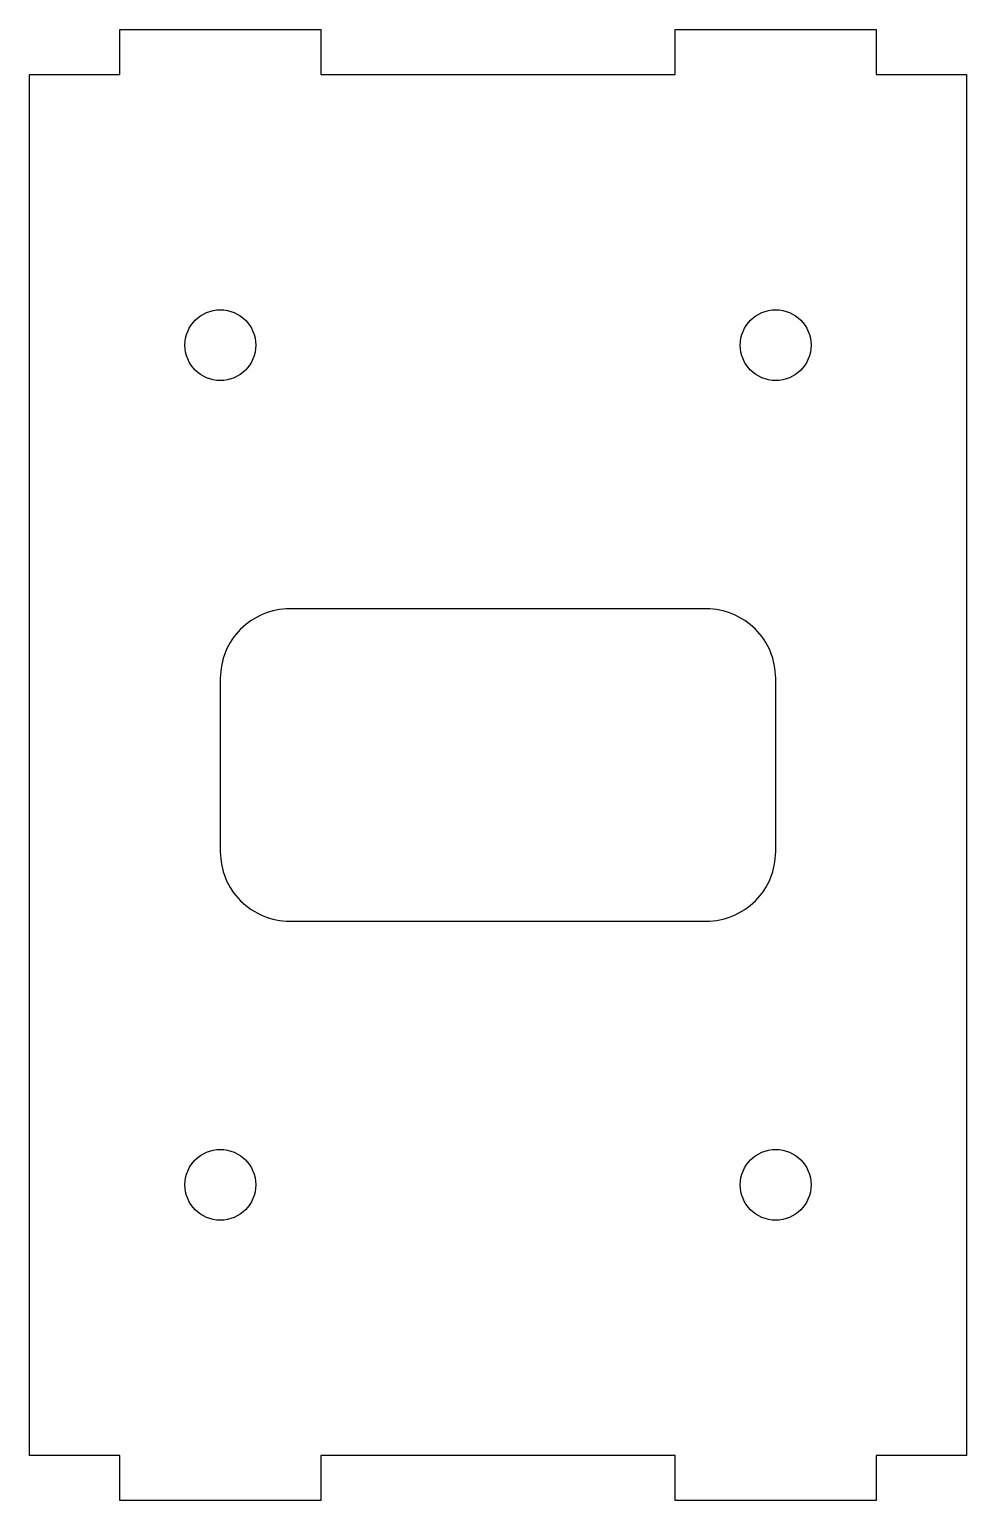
# Model space of a CAD drawing. Extents: x -68 to 68, y -106 to 106.
import ezdxf

# ---------------------------------------------------------------- set-up
doc = ezdxf.new("R2010")
doc.units = 0

msp = doc.modelspace()

# ---------------------------------------------------------------- linework, layer by layer
at = {"layer": '1'}
msp.add_lwpolyline([(67.5, 99.5), (67.5, -99.5), (54.5, -99.5), (54.5, -106), (25.5, -106), (25.5, -99.5), (-25.5, -99.5), (-25.5, -106), (-54.5, -106), (-54.5, -99.5), (-67.5, -99.5), (-67.5, 99.5), (-54.5, 99.5), (-54.5, 106), (-25.5, 106), (-25.5, 99.5), (25.5, 99.5), (25.5, 106), (54.5, 106), (54.5, 99.5)], close=True, dxfattribs=at)
msp.add_lwpolyline([(40, 12.5, 0.414214), (30, 22.5), (-30, 22.5, 0.414214), (-40, 12.5), (-40, -12.5, 0.414214), (-30, -22.5), (30, -22.5, 0.414214), (40, -12.5)], format="xyb", close=True, dxfattribs=at)
for centre in [(-40, 60.5), (40, 60.5), (-40, -60.5), (40, -60.5)]:
    msp.add_circle(centre, 5.1, dxfattribs=at)

doc.saveas('drawing.dxf')
